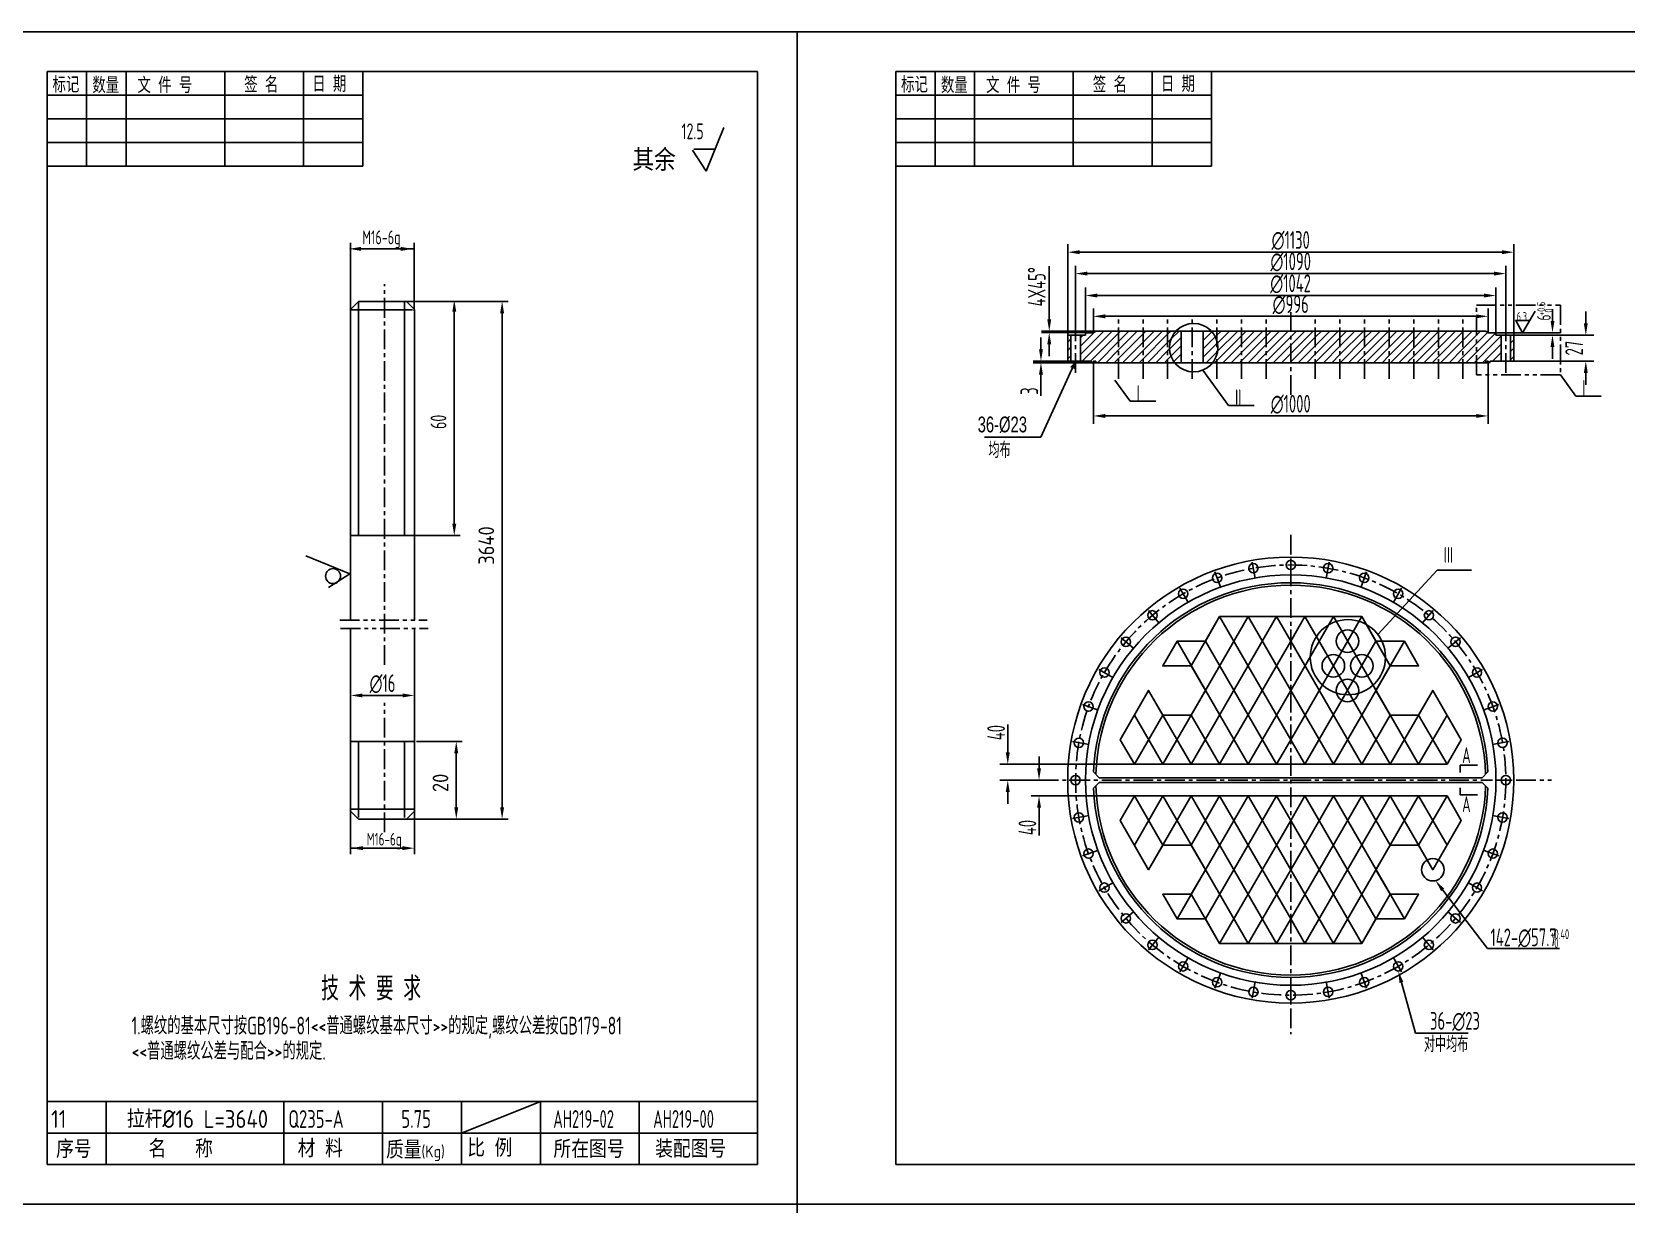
# Model space of a CAD drawing. Extents: x -1819 to 594, y -265 to 873.
# Drawn here: x -1498.8 to -1094.9, y 303.5 to 600.5 of the extents above; entities that cross this region are included whole.
import ezdxf
from ezdxf.enums import TextEntityAlignment as Align

# ---------------------------------------------------------------- set-up
doc = ezdxf.new("R2010")
doc.units = 0
doc.header["$LTSCALE"] = 2
doc.header["$MEASUREMENT"] = 0
doc.linetypes.add('CENTERX2', pattern=[4, 2.5, -0.5, 0.5, -0.5])
doc.linetypes.add('PHANTOMX2', pattern=[5, 2.5, -0.5, 0.5, -0.5, 0.5, -0.5])
doc.layers.get('0').update_dxf_attribs({"linetype": 'CONTINUOUS'})
doc.layers.get('DEFPOINTS').update_dxf_attribs({"linetype": 'CONTINUOUS'})
for name, color, linetype in [('16CEN', 6, 'CENTERX2'), ('16CON', 4, 'CONTINUOUS'), ('16CON2', 3, 'CONTINUOUS'), ('16DIM', 3, 'CONTINUOUS'), ('16TXT', 3, 'CONTINUOUS'), ('PHANTOMX2', 3, 'PHANTOMX2'), ('SUR', 220, 'CONTINUOUS')]:
    doc.layers.add(name, color=color, linetype=linetype)
doc.styles.add('GREEKC', font='greekc.shx', dxfattribs={"width": 0.7, "bigfont": 'hztxt2.shx'})
doc.styles.add('HZ', font='ascii.shx', dxfattribs={"width": 0.7, "bigfont": 'hztxt2.shx'})
doc.styles.get("Standard").update_dxf_attribs({"font": 'ascii.shx', "width": 0.75})
doc.dimstyles.get("Standard").update_dxf_attribs({"dimtxt": 4.5, "dimasz": 3, "dimexe": 2, "dimexo": 0.0625, "dimgap": 0.7, "dimtad": 1, "dimdec": 4, "dimzin": 0, "dimtxsty": 'HZ', "dimcen": 0.09, "dimazin": 3, "dimtfac": 1, "dimtdec": 4, "dimtofl": 0, "dimtmove": 0, "dimatfit": 3, "dimtolj": 1, "dimtzin": 0})

# ---------------------------------------------------------------- blocks, each defined once
blk = doc.blocks.new('*D242')
at = {"color": 0, "linetype": 'BYBLOCK'}
for p, q in [((-361.41, 846.41), (-361.41, 852.49)), ((-261.41, 846.41), (-261.41, 852.49)), ((-358.41, 850.49), (-264.41, 850.49)), ((-932.01, 186.91), (-932.01, 200.41)), ((-950.1, 183.91), (-930.01, 183.91)), ((-947.91, 181.79), (-930.01, 181.79)), ((-932.01, 178.79), (-932.01, 175.79))]:
    blk.add_line(p, q, dxfattribs=at)
for points in [[(-358.41, 850.99), (-358.41, 849.99), (-361.41, 850.49)], [(-264.41, 850.99), (-264.41, 849.99), (-261.41, 850.49)], [(-932.51, 186.91), (-931.51, 186.91), (-932.01, 183.91)], [(-932.51, 178.79), (-931.51, 178.79), (-932.01, 181.79)]]:
    blk.add_solid(points, dxfattribs=at)
at = {"layer": 'DEFPOINTS', "color": 0, "linetype": 'BYBLOCK'}
for p in [(-261.41, 850.49), (-361.41, 846.34), (-261.41, 846.34), (-950.16, 183.91), (-947.98, 181.79), (-932.01, 183.91)]:
    blk.add_point(p, dxfattribs=at)
at = {"color": 0, "linetype": 'BYBLOCK', "insert": (-311.41, 853.44), "char_height": 4.5, "attachment_point": 5, "style": 'HZ'}
blk.add_mtext('\\A1;∅996', dxfattribs=at)
at = {"color": 0, "linetype": 'BYBLOCK', "insert": (-935.18, 195.16), "char_height": 4.5, "attachment_point": 5, "rotation": 90, "style": 'HZ'}
blk.add_mtext('\\A1;4X45°', dxfattribs=at)
blk = doc.blocks.new('*D241')
at = {"color": 0, "linetype": 'BYBLOCK'}
for p, q in [((-363.41, 846.41), (-363.41, 857.76)), ((-259.46, 846.41), (-259.46, 857.76)), ((-360.41, 855.76), (-262.46, 855.76)), ((-743.35, 68.98), (-766.4, 68.98)), ((-764.4, 65.98), (-764.4, 59.98)), ((-743.28, 56.98), (-766.4, 56.98))]:
    blk.add_line(p, q, dxfattribs=at)
for points in [[(-360.41, 856.26), (-360.41, 855.26), (-363.41, 855.76)], [(-262.46, 856.26), (-262.46, 855.26), (-259.46, 855.76)], [(-764.9, 65.98), (-763.9, 65.98), (-764.4, 68.98)], [(-764.9, 59.98), (-763.9, 59.98), (-764.4, 56.98)]]:
    blk.add_solid(points, dxfattribs=at)
at = {"layer": 'DEFPOINTS', "color": 0, "linetype": 'BYBLOCK'}
for p in [(-259.46, 855.76), (-363.41, 846.34), (-259.46, 846.34), (-743.29, 68.98), (-764.4, 56.98), (-743.22, 56.98)]:
    blk.add_point(p, dxfattribs=at)
at = {"color": 0, "linetype": 'BYBLOCK', "insert": (-311.44, 858.71), "char_height": 4.5, "attachment_point": 5, "style": 'HZ'}
blk.add_mtext('\\A1;∅1042', dxfattribs=at)
at = {"color": 0, "linetype": 'BYBLOCK', "insert": (-767.35, 62.98), "char_height": 4.5, "attachment_point": 5, "rotation": 90, "style": 'HZ'}
blk.add_mtext('\\A1;90', dxfattribs=at)
blk = doc.blocks.new('*D240')
at = {"color": 0, "linetype": 'BYBLOCK'}
for p, q in [((-365.91, 847.84), (-365.91, 863.32)), ((-362.91, 861.32), (-259.91, 861.32)), ((-256.91, 847.7), (-256.91, 863.32)), ((-735.41, 117.36), (-776.31, 117.36)), ((-774.31, 114.36), (-774.31, 59.98)), ((-754.61, 56.98), (-776.31, 56.98))]:
    blk.add_line(p, q, dxfattribs=at)
for points in [[(-362.91, 861.82), (-362.91, 860.82), (-365.91, 861.32)], [(-259.91, 861.82), (-259.91, 860.82), (-256.91, 861.32)], [(-774.81, 114.36), (-773.81, 114.36), (-774.31, 117.36)], [(-774.81, 59.98), (-773.81, 59.98), (-774.31, 56.98)]]:
    blk.add_solid(points, dxfattribs=at)
at = {"layer": 'DEFPOINTS', "color": 0, "linetype": 'BYBLOCK'}
for p in [(-256.91, 861.32), (-365.91, 847.78), (-256.91, 847.64), (-735.35, 117.36), (-774.31, 56.98), (-754.55, 56.98)]:
    blk.add_point(p, dxfattribs=at)
at = {"color": 0, "linetype": 'BYBLOCK', "insert": (-311.41, 864.27), "char_height": 4.5, "attachment_point": 5, "style": 'HZ'}
blk.add_mtext('\\A1;∅1090', dxfattribs=at)
at = {"color": 0, "linetype": 'BYBLOCK', "insert": (-777.26, 87.17), "char_height": 4.5, "attachment_point": 5, "rotation": 90, "style": 'HZ'}
blk.add_mtext('\\A1;320', dxfattribs=at)
blk = doc.blocks.new('*D239')
at = {"color": 0, "linetype": 'BYBLOCK'}
for p, q in [((-367.91, 845.81), (-367.91, 868.74)), ((-254.91, 845.81), (-254.91, 868.74)), ((-364.91, 866.74), (-257.91, 866.74)), ((-593.4, 455.74), (-593.4, 434.33)), ((-493.4, 455.74), (-493.4, 434.33)), ((-590.4, 436.33), (-496.4, 436.33))]:
    blk.add_line(p, q, dxfattribs=at)
for points in [[(-364.91, 867.24), (-364.91, 866.24), (-367.91, 866.74)], [(-257.91, 867.24), (-257.91, 866.24), (-254.91, 866.74)], [(-590.4, 436.83), (-590.4, 435.83), (-593.4, 436.33)], [(-496.4, 436.83), (-496.4, 435.83), (-493.4, 436.33)]]:
    blk.add_solid(points, dxfattribs=at)
at = {"layer": 'DEFPOINTS', "color": 0, "linetype": 'BYBLOCK'}
for p in [(-254.91, 866.74), (-367.91, 845.74), (-254.91, 845.74), (-593.4, 455.8), (-493.4, 455.8), (-493.4, 436.33)]:
    blk.add_point(p, dxfattribs=at)
at = {"color": 0, "linetype": 'BYBLOCK', "char_height": 4.5, "attachment_point": 5, "style": 'HZ'}
for s, insert in [('\\A1;∅1130', (-311.41, 869.69)), ('\\A1;1000', (-543.4, 439.28))]:
    blk.add_mtext(s, dxfattribs=dict(at, insert=insert))
blk = doc.blocks.new('*D243')
at = {"color": 0, "linetype": 'BYBLOCK'}
for p, q in [((-361.41, 838.68), (-361.41, 823.25)), ((-261.41, 838.68), (-261.41, 823.25)), ((-358.41, 825.25), (-264.41, 825.25)), ((-931.15, 470.72), (-931.15, 484.22)), ((-950.07, 467.72), (-929.15, 467.72)), ((-933.38, 465.62), (-929.15, 465.62)), ((-931.15, 462.62), (-931.15, 459.62))]:
    blk.add_line(p, q, dxfattribs=at)
for points in [[(-358.41, 825.75), (-358.41, 824.75), (-361.41, 825.25)], [(-264.41, 825.75), (-264.41, 824.75), (-261.41, 825.25)], [(-931.65, 470.72), (-930.65, 470.72), (-931.15, 467.72)], [(-931.65, 462.62), (-930.65, 462.62), (-931.15, 465.62)]]:
    blk.add_solid(points, dxfattribs=at)
at = {"layer": 'DEFPOINTS', "color": 0, "linetype": 'BYBLOCK'}
for p in [(-361.41, 838.74), (-261.41, 838.74), (-261.41, 825.25), (-950.13, 467.72), (-933.44, 465.62), (-931.15, 467.72)]:
    blk.add_point(p, dxfattribs=at)
at = {"color": 0, "linetype": 'BYBLOCK', "insert": (-311.41, 828.2), "char_height": 4.5, "attachment_point": 5, "style": 'HZ'}
blk.add_mtext('\\A1;∅1000', dxfattribs=at)
at = {"color": 0, "linetype": 'BYBLOCK', "insert": (-934.33, 478.97), "char_height": 4.5, "attachment_point": 5, "rotation": 90, "style": 'HZ'}
blk.add_mtext('\\A1;4X45°', dxfattribs=at)
blk = doc.blocks.new('*D235')
at = {"color": 0, "linetype": 'BYBLOCK'}
for p, q in [((-383.1, 739.99), (-383.1, 747.04)), ((-351.07, 736.99), (-385.1, 736.99)), ((-374.57, 732.99), (-385.1, 732.99)), ((-383.1, 729.99), (-383.1, 726.99))]:
    blk.add_line(p, q, dxfattribs=at)
for points in [[(-383.6, 739.99), (-382.6, 739.99), (-383.1, 736.99)], [(-383.6, 729.99), (-382.6, 729.99), (-383.1, 732.99)]]:
    blk.add_solid(points, dxfattribs=at)
at = {"layer": 'DEFPOINTS', "color": 0, "linetype": 'BYBLOCK'}
for p in [(-383.1, 736.99), (-351.01, 736.99), (-374.51, 732.99)]:
    blk.add_point(p, dxfattribs=at)
at = {"color": 0, "linetype": 'BYBLOCK', "insert": (-386.05, 745.02), "char_height": 4.5, "attachment_point": 5, "rotation": 90, "style": 'HZ'}
blk.add_mtext('\\A1;40', dxfattribs=at)
blk = doc.blocks.new('*D236')
at = {"color": 0, "linetype": 'BYBLOCK'}
for p, q in [((-375.17, 735.99), (-375.17, 738.99)), ((-372.69, 732.99), (-377.17, 732.99)), ((-351.07, 728.99), (-377.17, 728.99)), ((-375.17, 725.99), (-375.17, 718.94))]:
    blk.add_line(p, q, dxfattribs=at)
for points in [[(-375.67, 735.99), (-374.67, 735.99), (-375.17, 732.99)], [(-375.67, 725.99), (-374.67, 725.99), (-375.17, 728.99)]]:
    blk.add_solid(points, dxfattribs=at)
at = {"layer": 'DEFPOINTS', "color": 0, "linetype": 'BYBLOCK'}
for p in [(-372.62, 732.99), (-375.17, 728.99), (-351.01, 728.99)]:
    blk.add_point(p, dxfattribs=at)
at = {"color": 0, "linetype": 'BYBLOCK', "insert": (-378.12, 720.97), "char_height": 4.5, "attachment_point": 5, "rotation": 90, "style": 'HZ'}
blk.add_mtext('\\A1;40', dxfattribs=at)
blk = doc.blocks.new('*D244')
at = {"color": 0, "linetype": 'BYBLOCK'}
for p, q in [((-372.59, 849.74), (-372.59, 863.24)), ((-360.87, 846.74), (-374.59, 846.74)), ((-363.47, 846.41), (-374.59, 846.41)), ((-372.59, 843.41), (-372.59, 840.41))]:
    blk.add_line(p, q, dxfattribs=at)
for points in [[(-373.09, 849.74), (-372.09, 849.74), (-372.59, 846.74)], [(-373.09, 843.41), (-372.09, 843.41), (-372.59, 846.41)]]:
    blk.add_solid(points, dxfattribs=at)
at = {"layer": 'DEFPOINTS', "color": 0, "linetype": 'BYBLOCK'}
for p in [(-372.59, 846.74), (-363.41, 846.41), (-360.81, 846.74)]:
    blk.add_point(p, dxfattribs=at)
at = {"color": 0, "linetype": 'BYBLOCK', "insert": (-375.76, 857.99), "char_height": 4.5, "attachment_point": 5, "rotation": 90, "style": 'HZ'}
blk.add_mtext('\\A1;4X45°', dxfattribs=at)
blk = doc.blocks.new('*D246')
at = {"color": 0, "linetype": 'BYBLOCK'}
for p, q in [((-374.69, 842.14), (-374.69, 845.14)), ((-367.97, 839.14), (-376.69, 839.14)), ((-361.87, 838.74), (-376.69, 838.74)), ((-374.69, 835.74), (-374.69, 830.34))]:
    blk.add_line(p, q, dxfattribs=at)
for points in [[(-375.19, 842.14), (-374.19, 842.14), (-374.69, 839.14)], [(-375.19, 835.74), (-374.19, 835.74), (-374.69, 838.74)]]:
    blk.add_solid(points, dxfattribs=at)
at = {"layer": 'DEFPOINTS', "color": 0, "linetype": 'BYBLOCK'}
for p in [(-374.69, 838.74), (-367.91, 839.14), (-361.81, 838.74)]:
    blk.add_point(p, dxfattribs=at)
at = {"color": 0, "linetype": 'BYBLOCK', "insert": (-377.64, 831.54), "char_height": 4.5, "attachment_point": 5, "rotation": 90, "style": 'HZ'}
blk.add_mtext('\\A1;3', dxfattribs=at)
blk = doc.blocks.new('*D247')
at = {"color": 0, "linetype": 'BYBLOCK'}
for p, q in [((-236.65, 848.74), (-236.65, 851.74)), ((-243.69, 845.74), (-234.65, 845.74)), ((-254.85, 839.14), (-234.65, 839.14)), ((-236.65, 836.14), (-236.65, 833.14))]:
    blk.add_line(p, q, dxfattribs=at)
for points in [[(-237.15, 848.74), (-236.15, 848.74), (-236.65, 845.74)], [(-237.15, 836.14), (-236.15, 836.14), (-236.65, 839.14)]]:
    blk.add_solid(points, dxfattribs=at)
at = {"layer": 'DEFPOINTS', "color": 0, "linetype": 'BYBLOCK'}
for p in [(-243.75, 845.74), (-236.65, 845.74), (-254.91, 839.14)]:
    blk.add_point(p, dxfattribs=at)
at = {"color": 0, "linetype": 'BYBLOCK', "insert": (-239.6, 842.44), "char_height": 4.5, "attachment_point": 5, "rotation": 90, "style": 'HZ'}
blk.add_mtext('\\A1;27', dxfattribs=at)
blk = doc.blocks.new('*D245')
at = {"color": 0, "linetype": 'BYBLOCK'}
for p, q in [((-245.09, 849.34), (-245.09, 852.34)), ((-259.4, 846.34), (-243.09, 846.34)), ((-254.85, 845.74), (-243.09, 845.74)), ((-245.09, 842.74), (-245.09, 839.74))]:
    blk.add_line(p, q, dxfattribs=at)
for points in [[(-245.59, 849.34), (-244.59, 849.34), (-245.09, 846.34)], [(-245.59, 842.74), (-244.59, 842.74), (-245.09, 845.74)]]:
    blk.add_solid(points, dxfattribs=at)
at = {"layer": 'DEFPOINTS', "color": 0, "linetype": 'BYBLOCK'}
for p in [(-259.46, 846.34), (-254.91, 845.74), (-245.09, 846.34)]:
    blk.add_point(p, dxfattribs=at)
blk = doc.blocks.new('*D264')
at = {"color": 0, "linetype": 'BYBLOCK'}
for p, q in [((-549.59, 1051.23), (-549.59, 1053.44)), ((-546.59, 1051.44), (-536.43, 1051.44)), ((-533.43, 1051.16), (-533.43, 1053.44))]:
    blk.add_line(p, q, dxfattribs=at)
for points in [[(-546.59, 1051.94), (-546.59, 1050.94), (-549.59, 1051.44)], [(-536.43, 1051.94), (-536.43, 1050.94), (-533.43, 1051.44)]]:
    blk.add_solid(points, dxfattribs=at)
at = {"layer": 'DEFPOINTS', "color": 0, "linetype": 'BYBLOCK'}
for p in [(-549.59, 1051.17), (-533.43, 1051.44), (-533.43, 1051.1)]:
    blk.add_point(p, dxfattribs=at)
at = {"color": 0, "linetype": 'BYBLOCK', "insert": (-541.51, 1054.39), "char_height": 4.5, "attachment_point": 5, "style": 'HZ'}
blk.add_mtext('\\A1;∅16', dxfattribs=at)

msp = doc.modelspace()

# ---------------------------------------------------------------- linework, layer by layer
for p, q in [((-1314.95884, 590.51154), (-1314.95884, 313.51154)), ((-1279.95884, 590.51154), (-894.45884, 590.51154)), ((-1279.95884, 590.51154), (-1279.95884, 313.51154)), ((-1494.95884, 313.51154), (-1314.95884, 313.51154)), ((-1279.95884, 313.51154), (-894.45884, 313.51154))]:
    msp.add_line(p, q)
msp.add_lwpolyline([(-1494.95884, 590.51154), (-1314.95884, 590.51154)])
at = {"layer": '16CEN'}
for p, q in [((-1409.46797, 440.10359), (-1409.46797, 536.55505)), ((-1179.87431, 508.53617), (-1179.87431, 530.14369)), ((-1234.37431, 514.13966), (-1234.37431, 526.52814)), ((-1223.51931, 512.59923), (-1223.51931, 528.00495)), ((-1217.28431, 512.59923), (-1217.28431, 528.00495)), ((-1211.04931, 512.59923), (-1211.04931, 528.00495)), ((-1204.81431, 512.59923), (-1204.81431, 528.00495)), ((-1198.57931, 512.59923), (-1198.57931, 528.00495)), ((-1192.34431, 512.59923), (-1192.34431, 528.00495)), ((-1186.10931, 512.59923), (-1186.10931, 528.00495)), ((-1173.63931, 512.59923), (-1173.63931, 528.00495)), ((-1167.40431, 512.59923), (-1167.40431, 528.00495)), ((-1161.16931, 512.59923), (-1161.16931, 528.00495)), ((-1154.93431, 512.59923), (-1154.93431, 528.00495)), ((-1148.69931, 512.59923), (-1148.69931, 528.00495)), ((-1142.46431, 512.59923), (-1142.46431, 528.00495)), ((-1142.46431, 512.59923), (-1142.46431, 528.00495)), ((-1136.22931, 512.59923), (-1136.22931, 528.00495)), ((-1125.37431, 514.13966), (-1125.37431, 526.52814)), ((-1179.87431, 473.05996), (-1179.87431, 346.59293)), ((-1188.87717, 462.00337), (-1189.6168, 466.198)), ((-1179.87431, 462.79102), (-1179.87431, 467.05036)), ((-1170.87145, 462.00337), (-1170.13183, 466.198)), ((-1197.60648, 459.66436), (-1199.06326, 463.66683)), ((-1162.14214, 459.66436), (-1160.68536, 463.66683)), ((-1205.79701, 455.84505), (-1207.92668, 459.53375)), ((-1153.95162, 455.84505), (-1151.82194, 459.53375)), ((-1213.19989, 450.6615), (-1215.93774, 453.92435)), ((-1146.54874, 450.6615), (-1143.81088, 453.92435)), ((-1219.59019, 444.2712), (-1222.85304, 447.00905)), ((-1140.15844, 444.2712), (-1136.89559, 447.00905)), ((-1224.77374, 436.86832), (-1228.46244, 438.99799)), ((-1134.97488, 436.86832), (-1131.28618, 438.99799)), ((-1409.46797, 397.74812), (-1409.46797, 430.52267)), ((-1228.59305, 428.67779), (-1232.59552, 430.13457)), ((-1131.15558, 428.67779), (-1127.1531, 430.13457)), ((-1230.93206, 419.94848), (-1235.12669, 420.68811)), ((-1128.81657, 419.94848), (-1124.62193, 420.68811)), ((-1243.72456, 410.94562), (-1128.76611, 410.94562)), ((-1231.71971, 410.94562), (-1235.97905, 410.94562)), ((-1128.02892, 410.94562), (-1123.76958, 410.94562)), ((-1122.7457, 410.94562), (-1113.78371, 410.94562)), ((-1230.93206, 401.94277), (-1235.12669, 401.20314)), ((-1128.81657, 401.94277), (-1124.62193, 401.20314)), ((-1228.59305, 393.21345), (-1232.59552, 391.75667)), ((-1131.15558, 393.21345), (-1127.1531, 391.75667)), ((-1224.77374, 385.02293), (-1228.46244, 382.89325)), ((-1134.97488, 385.02293), (-1131.28618, 382.89325)), ((-1219.59019, 377.62005), (-1222.85304, 374.88219)), ((-1140.15844, 377.62005), (-1136.89559, 374.88219)), ((-1213.19989, 371.22975), (-1215.93774, 367.9669)), ((-1146.54874, 371.22975), (-1143.81088, 367.9669)), ((-1205.79701, 366.04619), (-1207.92668, 362.3575)), ((-1153.95162, 366.04619), (-1151.82194, 362.3575)), ((-1197.60648, 362.22689), (-1199.06326, 358.22442)), ((-1188.87717, 359.88788), (-1189.6168, 355.69324)), ((-1170.87145, 359.88788), (-1170.13183, 355.69324)), ((-1162.14214, 362.22689), (-1160.68536, 358.22442)), ((-1179.87431, 359.10023), (-1179.87431, 354.84089))]:
    msp.add_line(p, q, dxfattribs=at)
msp.add_circle((-1179.87431, 410.94562), 54.5, dxfattribs=at)
at = {"layer": '16CON', "color": 4}
for p, q in [((-1418.05313, 530.20491), (-1416.05313, 532.20491)), ((-1418.05313, 451.50158), (-1418.05313, 530.20491)), ((-1418.05313, 530.0612), (-1402.39784, 530.0612)), ((-1416.05313, 532.20491), (-1409.97298, 532.20491)), ((-1403.89283, 532.20491), (-1409.97298, 532.20491)), ((-1401.89283, 530.20491), (-1403.89283, 532.20491)), ((-1401.89283, 451.50158), (-1401.89283, 530.20491)), ((-1418.05313, 472.89548), (-1401.89283, 472.89548)), ((-1418.05313, 403.08104), (-1418.05313, 449.35414)), ((-1401.89283, 403.08104), (-1401.89283, 449.35414)), ((-1418.05313, 420.73176), (-1401.89283, 420.73176)), ((-1418.05313, 403.58204), (-1401.89283, 403.58204)), ((-1416.05313, 401.08104), (-1418.05313, 403.08104)), ((-1409.97298, 401.08104), (-1416.05313, 401.08104)), ((-1403.89283, 401.08104), (-1401.89283, 403.08104))]:
    msp.add_line(p, q, dxfattribs=at)
at = {"layer": '16CON'}
for p, q in [((-1236.37431, 517.09598), (-1236.37431, 523.69598)), ((-1235.57431, 517.09598), (-1235.57431, 523.69598)), ((-1233.17431, 517.09598), (-1233.17431, 523.69598)), ((-1229.27431, 524.69598), (-1179.87431, 524.69598)), ((-1207.61431, 516.69598), (-1207.61431, 524.69598)), ((-1202.01431, 516.69598), (-1202.01431, 524.69598)), ((-1130.47431, 524.69598), (-1179.87431, 524.69598)), ((-1126.57431, 517.09598), (-1126.57431, 523.69598)), ((-1124.17431, 517.09598), (-1124.17431, 523.69598)), ((-1123.37431, 517.09598), (-1123.37431, 523.69598)), ((-1236.37431, 517.09598), (-1230.38526, 517.09598)), ((-1229.87431, 517.09598), (-1229.27431, 517.09598)), ((-1229.27431, 516.69598), (-1229.27431, 517.09598)), ((-1130.47431, 516.69598), (-1130.47431, 517.09598)), ((-1129.87431, 517.09598), (-1130.47431, 517.09598)), ((-1123.37431, 517.09598), (-1129.36337, 517.09598)), ((-1230.27431, 516.69598), (-1179.87431, 516.69598)), ((-1129.47431, 516.69598), (-1179.87431, 516.69598)), ((-1228.37431, 411.54562), (-1131.37431, 411.54562)), ((-1228.37431, 410.34562), (-1131.37431, 410.34562))]:
    msp.add_line(p, q, dxfattribs=at)
for points in [[(-1494.95884, 313.51154), (-1494.95884, 590.51154)], [(-1236.37431, 523.69598), (-1231.87431, 523.69598), (-1231.87431, 524.29598), (-1229.87431, 524.29598), (-1229.27431, 524.69598)], [(-1123.37431, 523.69598), (-1127.87431, 523.69598), (-1127.87431, 524.29598), (-1129.87431, 524.29598), (-1130.47431, 524.69598)], [(-1229.87431, 516.69598), (-1229.87431, 517.09598)], [(-1129.87431, 516.69598), (-1129.87431, 517.09598)], [(-1179.87431, 414.94562), (-1219.47431, 414.94562), (-1223.07431, 421.18101), (-1215.87431, 433.65177), (-1212.27431, 427.41639), (-1205.07431, 427.41639), (-1201.47431, 433.65177), (-1205.07431, 439.88716), (-1212.27431, 439.88716), (-1208.67431, 446.12254), (-1201.47431, 446.12254), (-1197.87431, 452.35792), (-1179.87431, 452.35792)], [(-1179.87431, 414.94562), (-1140.27431, 414.94562), (-1136.67431, 421.18101), (-1143.87431, 433.65177), (-1147.47431, 427.41639), (-1154.67431, 427.41639), (-1158.27431, 433.65177), (-1154.67431, 439.88716), (-1147.47431, 439.88716), (-1151.07431, 446.12254), (-1158.27431, 446.12254), (-1161.87431, 452.35792), (-1179.87431, 452.35792)], [(-1228.37431, 411.54562), (-1229.83196, 413.00327)], [(-1131.37431, 411.54562), (-1129.91667, 413.00327)], [(-1228.37431, 410.34562), (-1229.83196, 408.88798)], [(-1131.37431, 410.34562), (-1129.91667, 408.88798)], [(-1179.87431, 406.94562), (-1219.47431, 406.94562), (-1223.07431, 400.71024), (-1215.87431, 388.23947), (-1212.27431, 394.47486), (-1205.07431, 394.47486), (-1201.47431, 388.23947), (-1205.07431, 382.00409), (-1212.27431, 382.00409), (-1208.67431, 375.76871), (-1201.47431, 375.76871), (-1197.87431, 369.53333), (-1179.87431, 369.53333)], [(-1179.87431, 406.94562), (-1140.27431, 406.94562), (-1136.67431, 400.71024), (-1143.87431, 388.23947), (-1147.47431, 394.47486), (-1154.67431, 394.47486), (-1158.27431, 388.23947), (-1154.67431, 382.00409), (-1147.47431, 382.00409), (-1151.07431, 375.76871), (-1158.27431, 375.76871), (-1161.87431, 369.53333), (-1179.87431, 369.53333)]]:
    msp.add_lwpolyline(points, dxfattribs=at)
for centre, radius in [((-1179.87431, 410.94562), 56.5), ((-1189.33814, 464.61765), 1.18022), ((-1179.87431, 465.44562), 1.18022), ((-1170.41049, 464.61765), 1.18022), ((-1179.87431, 410.94562), 52), ((-1198.51441, 462.15887), 1.18022), ((-1161.23422, 462.15887), 1.18022), ((-1207.12431, 458.14401), 1.18022), ((-1152.62431, 458.14401), 1.18022), ((-1214.90624, 452.69505), 1.18022), ((-1144.84239, 452.69505), 1.18022), ((-1165.47431, 446.12254), 2.85), ((-1221.62374, 445.97755), 1.18022), ((-1138.12489, 445.97755), 1.18022), ((-1169.07431, 439.88716), 2.85), ((-1161.87431, 439.88716), 2.85), ((-1227.0727, 438.19562), 1.18022), ((-1165.47431, 433.65177), 2.85), ((-1132.67593, 438.19562), 1.18022), ((-1231.08756, 429.58572), 1.18022), ((-1128.66107, 429.58572), 1.18022), ((-1233.54634, 420.40945), 1.18022), ((-1126.20229, 420.40945), 1.18022), ((-1234.37431, 410.94562), 1.18022), ((-1125.37431, 410.94562), 1.18022), ((-1233.54634, 401.4818), 1.18022), ((-1126.20229, 401.4818), 1.18022), ((-1231.08756, 392.30553), 1.18022), ((-1128.66107, 392.30553), 1.18022), ((-1143.87431, 388.23947), 2.85), ((-1227.0727, 383.69562), 1.18022), ((-1132.67593, 383.69562), 1.18022), ((-1221.62374, 375.9137), 1.18022), ((-1138.12489, 375.9137), 1.18022), ((-1214.90624, 369.1962), 1.18022), ((-1144.84239, 369.1962), 1.18022), ((-1207.12431, 363.74724), 1.18022), ((-1152.62431, 363.74724), 1.18022), ((-1198.51441, 359.73238), 1.18022), ((-1161.23422, 359.73238), 1.18022), ((-1189.33814, 357.2736), 1.18022), ((-1179.87431, 356.44562), 1.18022), ((-1170.41049, 357.2736), 1.18022)]:
    msp.add_circle(centre, radius, dxfattribs=at)
for centre, radius, start, end in [((-1231.4958, 516.57257), 1.22771, 5.7690486, 25.2348226), ((-1128.25282, 516.57257), 1.22771, 154.7651774, 174.2309514), ((-1179.87431, 410.94562), 50, 2.3585514, 177.6414486), ((-1179.87431, 410.94562), 49.4, 1.7143602, 178.2856398), ((-1179.87431, 410.94562), 50, 182.3585514, 357.6414486), ((-1179.87431, 410.94562), 49.4, 181.7143602, 358.2856398)]:
    msp.add_arc(centre, radius, start, end, dxfattribs=at)
at = {"layer": '16CON2'}
for p, q in [((-1725.45884, 600.51154), (-884.45884, 600.51154)), ((-1418.09126, 529.13206), (-1418.09126, 547.0365)), ((-1415.38793, 545.5365), (-1401.93095, 545.5365)), ((-1405.33314, 545.5365), (-1408.33314, 545.5365)), ((-1401.93095, 529.84663), (-1401.93095, 547.0365)), ((-1416.0331, 472.89548), (-1416.0331, 532.20491)), ((-1405.93792, 532.23182), (-1378.17241, 532.23182)), ((-1404.41788, 472.89548), (-1404.41788, 532.20491)), ((-1391.79264, 475.89548), (-1391.79264, 529.91949)), ((-1379.67241, 404.08104), (-1379.67241, 529.5622)), ((-1236.37431, 521.91333), (-1235.57431, 522.71333)), ((-1233.17431, 518.74937), (-1227.22771, 524.69598)), ((-1233.17431, 520.87069), (-1229.49845, 524.54655)), ((-1233.17431, 522.99201), (-1232.47035, 523.69598)), ((-1232.70638, 517.09598), (-1225.10638, 524.69598)), ((-1231.87431, 524.29201), (-1231.87035, 524.29598)), ((-1230.58506, 517.09598), (-1223.51931, 524.16173)), ((-1228.86374, 516.69598), (-1223.51931, 522.04041)), ((-1223.51931, 524.16173), (-1222.98506, 524.69598)), ((-1223.51931, 519.91909), (-1218.74242, 524.69598)), ((-1223.51931, 522.04041), (-1220.86374, 524.69598)), ((-1223.51931, 517.79777), (-1217.28431, 524.03277)), ((-1222.49978, 516.69598), (-1217.28431, 521.91145)), ((-1217.28431, 524.03277), (-1216.6211, 524.69598)), ((-1217.28431, 519.79013), (-1212.37846, 524.69598)), ((-1217.28431, 521.91145), (-1214.49978, 524.69598)), ((-1217.28431, 517.66881), (-1211.04931, 523.90381)), ((-1216.13582, 516.69598), (-1211.04931, 521.78249)), ((-1211.04931, 523.90381), (-1210.25714, 524.69598)), ((-1211.04931, 521.78249), (-1210.21257, 522.61923)), ((-1210.57984, 520.13064), (-1207.61431, 523.09617)), ((-1210.21257, 522.61923), (-1208.13582, 524.69598)), ((-1202.01431, 524.45353), (-1201.77186, 524.69598)), ((-1202.01431, 522.33221), (-1199.82861, 524.51792)), ((-1202.01431, 520.21089), (-1198.9781, 523.2471)), ((-1202.01431, 518.08957), (-1198.57931, 521.52457)), ((-1199.82861, 524.51792), (-1199.65054, 524.69598)), ((-1198.9781, 523.2471), (-1198.57931, 523.64589)), ((-1198.57931, 523.64589), (-1197.52922, 524.69598)), ((-1198.57931, 517.28193), (-1192.34431, 523.51693)), ((-1198.43948, 521.6644), (-1195.4079, 524.69598)), ((-1198.39587, 519.58669), (-1193.28658, 524.69598)), ((-1197.04394, 516.69598), (-1192.34431, 521.39561)), ((-1192.34431, 523.51693), (-1191.16526, 524.69598)), ((-1192.34431, 519.27429), (-1186.92262, 524.69598)), ((-1192.34431, 521.39561), (-1189.04394, 524.69598)), ((-1192.34431, 517.15297), (-1186.10931, 523.38797)), ((-1190.67998, 516.69598), (-1186.10931, 521.26664)), ((-1186.10931, 519.14532), (-1180.55866, 524.69598)), ((-1186.10931, 523.38797), (-1184.8013, 524.69598)), ((-1186.10931, 521.26664), (-1182.67998, 524.69598)), ((-1186.10931, 517.024), (-1179.87431, 523.259)), ((-1184.31602, 516.69598), (-1179.87431, 521.13768)), ((-1179.87431, 523.259), (-1178.43734, 524.69598)), ((-1179.87431, 519.01636), (-1174.1947, 524.69598)), ((-1179.87431, 521.13768), (-1176.31602, 524.69598)), ((-1179.87431, 516.89504), (-1173.63931, 523.13004)), ((-1173.63931, 523.13004), (-1172.07338, 524.69598)), ((-1173.63931, 518.8874), (-1167.83074, 524.69598)), ((-1173.63931, 521.00872), (-1169.95206, 524.69598)), ((-1173.63931, 516.76608), (-1167.40431, 523.00108)), ((-1167.40431, 523.00108), (-1165.70942, 524.69598)), ((-1167.40431, 518.75844), (-1161.46677, 524.69598)), ((-1167.40431, 520.87976), (-1163.58809, 524.69598)), ((-1167.34545, 516.69598), (-1161.16931, 522.87212)), ((-1161.16931, 522.87212), (-1159.34545, 524.69598)), ((-1161.16931, 518.62948), (-1155.10281, 524.69598)), ((-1161.16931, 520.7508), (-1157.22413, 524.69598)), ((-1160.98149, 516.69598), (-1154.93431, 522.74316)), ((-1154.93431, 522.74316), (-1152.98149, 524.69598)), ((-1154.93431, 518.50052), (-1148.73885, 524.69598)), ((-1154.93431, 520.62184), (-1150.86017, 524.69598)), ((-1154.61753, 516.69598), (-1148.69931, 522.6142)), ((-1150.37489, 516.69598), (-1142.46431, 524.60656)), ((-1148.69931, 520.49288), (-1144.49621, 524.69598)), ((-1148.69931, 522.6142), (-1146.61753, 524.69598)), ((-1148.25357, 516.69598), (-1142.46431, 522.48524)), ((-1142.46431, 520.36392), (-1138.13225, 524.69598)), ((-1142.46431, 524.60656), (-1142.37489, 524.69598)), ((-1142.46431, 522.48524), (-1140.25357, 524.69598)), ((-1142.46431, 518.2426), (-1136.22931, 524.4776)), ((-1141.88961, 516.69598), (-1136.22931, 522.35628)), ((-1136.22931, 524.4776), (-1136.01093, 524.69598)), ((-1136.22931, 520.23496), (-1131.76829, 524.69598)), ((-1136.22931, 522.35628), (-1133.88961, 524.69598)), ((-1136.22931, 518.11364), (-1129.97791, 524.36504)), ((-1135.52565, 516.69598), (-1127.92565, 524.29598)), ((-1133.40433, 516.69598), (-1126.57431, 523.526)), ((-1131.28301, 516.69598), (-1126.57431, 521.40468)), ((-1124.17431, 521.68335), (-1123.37431, 522.48335)), ((-1234.37431, 517.09598), (-1243.18905, 497.85309)), ((-1236.37431, 519.79201), (-1235.57431, 520.59201)), ((-1236.37431, 517.67069), (-1235.57431, 518.47069)), ((-1226.74242, 516.69598), (-1223.51931, 519.91909)), ((-1224.6211, 516.69598), (-1223.51931, 517.79777)), ((-1220.37846, 516.69598), (-1217.28431, 519.79013)), ((-1218.25714, 516.69598), (-1217.28431, 517.66881)), ((-1214.0145, 516.69598), (-1211.04931, 519.66117)), ((-1211.89318, 516.69598), (-1211.04931, 517.53985)), ((-1211.04931, 519.66117), (-1210.57984, 520.13064)), ((-1211.04931, 517.53985), (-1210.21212, 518.37705)), ((-1210.21212, 518.37705), (-1207.61431, 520.97485)), ((-1209.48367, 516.98417), (-1207.61431, 518.85353)), ((-1201.28658, 516.69598), (-1198.57931, 519.40325)), ((-1199.16526, 516.69598), (-1198.57931, 517.28193)), ((-1194.92262, 516.69598), (-1192.34431, 519.27429)), ((-1192.8013, 516.69598), (-1192.34431, 517.15297)), ((-1188.55866, 516.69598), (-1186.10931, 519.14532)), ((-1186.43734, 516.69598), (-1186.10931, 517.024)), ((-1182.1947, 516.69598), (-1179.87431, 519.01636)), ((-1177.95206, 516.69598), (-1173.63931, 521.00872)), ((-1175.83074, 516.69598), (-1173.63931, 518.8874)), ((-1171.58809, 516.69598), (-1167.40431, 520.87976)), ((-1169.46677, 516.69598), (-1167.40431, 518.75844)), ((-1165.22413, 516.69598), (-1161.16931, 520.7508)), ((-1163.10281, 516.69598), (-1161.16931, 518.62948)), ((-1158.86017, 516.69598), (-1154.93431, 520.62184)), ((-1156.73885, 516.69598), (-1154.93431, 518.50052)), ((-1152.49621, 516.69598), (-1148.69931, 520.49288)), ((-1150.37489, 516.69598), (-1149.49931, 517.57156)), ((-1146.13225, 516.69598), (-1142.46431, 520.36392)), ((-1144.01093, 516.69598), (-1142.46431, 518.2426)), ((-1139.76829, 516.69598), (-1136.22931, 520.23496)), ((-1137.64697, 516.69598), (-1136.22931, 518.11364)), ((-1128.76169, 517.09598), (-1126.57431, 519.28335)), ((-1126.64037, 517.09598), (-1126.57431, 517.16203)), ((-1124.17431, 519.56203), (-1123.37431, 520.36203)), ((-1124.17431, 517.44071), (-1123.37431, 518.24071)), ((-1209.77186, 516.69598), (-1209.48367, 516.98417)), ((-1207.65054, 516.69598), (-1207.61431, 516.73221)), ((-1195.61905, 505.88161), (-1202.11559, 514.83273)), ((-1180.07338, 516.69598), (-1179.87431, 516.89504)), ((-1173.70942, 516.69598), (-1173.63931, 516.76608)), ((-1107.66576, 508.23641), (-1111.55439, 513.59429)), ((-1220.54438, 506.95193), (-1224.43301, 512.30981)), ((-1220.54438, 506.95193), (-1214.05665, 506.95193)), ((-1195.61905, 505.88161), (-1189.13132, 505.88161)), ((-1107.66576, 508.23641), (-1101.17803, 508.23641)), ((-1243.18905, 497.85309), (-1257.44785, 497.85309)), ((-1402.40285, 472.89548), (-1390.29264, 472.89548)), ((-1418.29248, 463.22556), (-1429.42598, 467.75466)), ((-1423.66989, 459.73593), (-1418.29248, 463.22556)), ((-1157.78284, 447.82234), (-1142.746, 464.15093)), ((-1142.746, 464.15093), (-1134.09491, 464.15093)), ((-1212.27431, 414.94562), (-1190.67431, 452.35792)), ((-1205.07431, 414.94562), (-1183.47431, 452.35792)), ((-1205.07431, 439.88716), (-1197.87431, 452.35792)), ((-1179.87431, 421.18101), (-1197.87431, 452.35792)), ((-1179.87431, 433.65177), (-1190.67431, 452.35792)), ((-1179.87431, 446.12254), (-1183.47431, 452.35792)), ((-1179.87431, 421.18101), (-1161.87431, 452.35792)), ((-1179.87431, 433.65177), (-1169.07431, 452.35792)), ((-1179.87431, 446.12254), (-1176.27431, 452.35792)), ((-1154.67431, 414.94562), (-1176.27431, 452.35792)), ((-1147.47431, 414.94562), (-1169.07431, 452.35792)), ((-1154.67431, 439.88716), (-1161.87431, 452.35792)), ((-1212.27431, 439.88716), (-1208.67431, 446.12254)), ((-1190.67431, 414.94562), (-1208.67431, 446.12254)), ((-1183.47431, 414.94562), (-1201.47431, 446.12254)), ((-1197.87431, 414.94562), (-1179.87431, 446.12254)), ((-1161.87431, 414.94562), (-1179.87431, 446.12254)), ((-1176.27431, 414.94562), (-1158.27431, 446.12254)), ((-1169.07431, 414.94562), (-1151.07431, 446.12254)), ((-1147.47431, 439.88716), (-1151.07431, 446.12254)), ((-1401.89283, 439.81062), (-1401.89283, 440.81062)), ((-1223.07431, 421.18101), (-1215.87431, 433.65177)), ((-1205.07431, 414.94562), (-1215.87431, 433.65177)), ((-1190.67431, 414.94562), (-1179.87431, 433.65177)), ((-1169.07431, 414.94562), (-1179.87431, 433.65177)), ((-1154.67431, 414.94562), (-1143.87431, 433.65177)), ((-1136.67431, 421.18101), (-1143.87431, 433.65177)), ((-1219.47431, 414.94562), (-1212.27431, 427.41639)), ((-1212.27431, 414.94562), (-1219.47431, 427.41639)), ((-1197.87431, 414.94562), (-1205.07431, 427.41639)), ((-1161.87431, 414.94562), (-1154.67431, 427.41639)), ((-1140.27431, 414.94562), (-1147.47431, 427.41639)), ((-1147.47431, 414.94562), (-1140.27431, 427.41639)), ((-1416.0331, 401.43833), (-1416.0331, 420.73176)), ((-1404.41788, 401.43833), (-1404.41788, 420.73176)), ((-1401.39283, 420.73176), (-1389.78763, 420.73176)), ((-1219.47431, 414.94562), (-1223.07431, 421.18101)), ((-1183.47431, 414.94562), (-1179.87431, 421.18101)), ((-1176.27431, 414.94562), (-1179.87431, 421.18101)), ((-1140.27431, 414.94562), (-1136.67431, 421.18101)), ((-1391.28763, 404.08104), (-1391.28763, 417.73176)), ((-1418.09126, 404.51119), (-1418.09126, 392.19688)), ((-1219.47431, 406.94562), (-1223.07431, 400.71024)), ((-1219.47431, 406.94562), (-1212.27431, 394.47486)), ((-1212.27431, 406.94562), (-1219.47431, 394.47486)), ((-1205.07431, 406.94562), (-1215.87431, 388.23947)), ((-1212.27431, 406.94562), (-1190.67431, 369.53333)), ((-1190.67431, 406.94562), (-1208.67431, 375.76871)), ((-1205.07431, 406.94562), (-1183.47431, 369.53333)), ((-1197.87431, 406.94562), (-1205.07431, 394.47486)), ((-1183.47431, 406.94562), (-1201.47431, 375.76871)), ((-1197.87431, 406.94562), (-1179.87431, 375.76871)), ((-1190.67431, 406.94562), (-1179.87431, 388.23947)), ((-1183.47431, 406.94562), (-1179.87431, 400.71024)), ((-1161.87431, 406.94562), (-1179.87431, 375.76871)), ((-1176.27431, 406.94562), (-1179.87431, 400.71024)), ((-1169.07431, 406.94562), (-1179.87431, 388.23947)), ((-1176.27431, 406.94562), (-1158.27431, 375.76871)), ((-1154.67431, 406.94562), (-1176.27431, 369.53333)), ((-1169.07431, 406.94562), (-1151.07431, 375.76871)), ((-1147.47431, 406.94562), (-1169.07431, 369.53333)), ((-1161.87431, 406.94562), (-1154.67431, 394.47486)), ((-1154.67431, 406.94562), (-1143.87431, 388.23947)), ((-1140.27431, 406.94562), (-1147.47431, 394.47486)), ((-1147.47431, 406.94562), (-1140.27431, 394.47486)), ((-1140.27431, 406.94562), (-1136.67431, 400.71024)), ((-1404.42289, 401.08104), (-1378.17241, 401.08104)), ((-1403.91788, 401.08104), (-1389.78763, 401.08104)), ((-1401.89283, 403.79661), (-1401.89283, 392.19688)), ((-1223.07431, 400.71024), (-1215.87431, 388.23947)), ((-1179.87431, 400.71024), (-1197.87431, 369.53333)), ((-1179.87431, 400.71024), (-1161.87431, 369.53333)), ((-1136.67431, 400.71024), (-1143.87431, 388.23947)), ((-1404.91135, 393.69688), (-1418.09126, 393.69688)), ((-1179.87431, 388.23947), (-1190.67431, 369.53333)), ((-1179.87431, 388.23947), (-1169.07431, 369.53333)), ((-1205.07431, 382.00409), (-1197.87431, 369.53333)), ((-1154.67431, 382.00409), (-1161.87431, 369.53333)), ((-1147.47431, 382.00409), (-1151.07431, 375.76871)), ((-1141.35096, 383.09325), (-1130.04189, 368.28669)), ((-1179.87431, 375.76871), (-1183.47431, 369.53333)), ((-1179.87431, 375.76871), (-1176.27431, 369.53333)), ((-1130.04189, 368.28669), (-1127.04189, 368.28669)), ((-1127.04189, 368.28669), (-1111.79189, 368.28669)), ((-1151.82287, 359.67526), (-1148.27786, 346.83779)), ((-1148.27786, 346.83779), (-1145.27786, 346.83779)), ((-1145.27786, 346.83779), (-1134.87786, 346.83779)), ((-1494.95884, 329.51154), (-1314.95884, 329.51154)), ((-1389.95884, 321.51154), (-1369.95884, 329.51154)), ((-1725.45884, 303.51154), (-1304.95884, 303.51154)), ((-1304.95884, 303.51154), (-884.45884, 303.51154))]:
    msp.add_line(p, q, dxfattribs=at)
msp.add_lwpolyline([(-1235.1812, 515.33451, 1.2, 0, 0), (-1234.37431, 517.09598, 0, 0, 0)], format="xyseb", dxfattribs=at)
for points in [[(-1136.91257, 412.88306), (-1136.91257, 414.69564), (-1135.61107, 414.69564), (-1132.53481, 414.69564)], [(-1136.91257, 409.00819), (-1136.91257, 407.1956), (-1135.61107, 407.1956), (-1132.53481, 407.1956)]]:
    msp.add_lwpolyline(points, dxfattribs=at)
for centre, radius in [((-1204.45928, 520.49876), 6.13162), ((-1422.51181, 462.62002), 1.89591), ((-1165.38608, 442.08281), 9.52636)]:
    msp.add_circle(centre, radius, dxfattribs=at)
for points in [[(-1415.38793, 546.0365), (-1415.38793, 545.0365), (-1418.38793, 545.5365)], [(-1405.33314, 546.0365), (-1405.33314, 545.0365), (-1402.33314, 545.5365)], [(-1391.29264, 529.58911), (-1392.29264, 529.58911), (-1391.79264, 532.58911)], [(-1379.17241, 529.23182), (-1380.17241, 529.23182), (-1379.67241, 532.23182)], [(-1391.29264, 475.89548), (-1392.29264, 475.89548), (-1391.79264, 472.89548)], [(-1390.78763, 417.73176), (-1391.78763, 417.73176), (-1391.28763, 420.73176)], [(-1390.78763, 404.08104), (-1391.78763, 404.08104), (-1391.28763, 401.08104)], [(-1379.17241, 404.08104), (-1380.17241, 404.08104), (-1379.67241, 401.08104)], [(-1414.92802, 394.19688), (-1414.92802, 393.19688), (-1417.92802, 393.69688)], [(-1404.91135, 394.19688), (-1404.91135, 393.19688), (-1401.91135, 393.69688)], [(-1141.74831, 382.78976), (-1140.9536, 383.39675), (-1143.17192, 385.47738)], [(-1152.30484, 359.54217), (-1151.34091, 359.80835), (-1152.62142, 362.56703)]]:
    msp.add_solid(points, dxfattribs=at)
at = {"layer": '16TXT'}
for p, q in [((-1304.95884, 600.51154), (-1304.95884, 6.51154)), ((-1494.95884, 566.51154), (-1494.95884, 590.51154)), ((-1484.95884, 566.51154), (-1484.95884, 590.51154)), ((-1474.95884, 566.51154), (-1474.95884, 590.51154)), ((-1449.95884, 566.51154), (-1449.95884, 590.51154)), ((-1429.95884, 566.51154), (-1429.95884, 590.51154)), ((-1414.95884, 566.51154), (-1414.95884, 590.51154)), ((-1279.95884, 566.51154), (-1279.95884, 590.51154)), ((-1269.95884, 566.51154), (-1269.95884, 590.51154)), ((-1259.95884, 566.51154), (-1259.95884, 590.51154)), ((-1234.95884, 566.51154), (-1234.95884, 590.51154)), ((-1214.95884, 566.51154), (-1214.95884, 590.51154)), ((-1199.95884, 566.51154), (-1199.95884, 590.51154)), ((-1494.95884, 584.51154), (-1414.95884, 584.51154)), ((-1279.95884, 584.51154), (-1199.95884, 584.51154)), ((-1494.95884, 578.51154), (-1414.95884, 578.51154)), ((-1279.95884, 578.51154), (-1199.95884, 578.51154)), ((-1327.98578, 565.19011), (-1323.45668, 576.3236)), ((-1494.95884, 572.51154), (-1414.95884, 572.51154)), ((-1331.47541, 570.56751), (-1327.98578, 565.19011)), ((-1331.13796, 570.82179), (-1325.83586, 570.82179)), ((-1279.95884, 572.51154), (-1199.95884, 572.51154)), ((-1494.95884, 566.51154), (-1414.95884, 566.51154)), ((-1279.95884, 566.51154), (-1199.95884, 566.51154)), ((-1494.95884, 313.51154), (-1494.95884, 329.51154)), ((-1479.95884, 313.51154), (-1479.95884, 329.51154)), ((-1434.95884, 313.51154), (-1434.95884, 329.51154)), ((-1409.95884, 313.51154), (-1409.95884, 329.51154)), ((-1389.95884, 313.51154), (-1389.95884, 329.51154)), ((-1369.95884, 313.51154), (-1369.95884, 329.51154)), ((-1344.95884, 313.51154), (-1344.95884, 329.51154)), ((-1494.95884, 321.51154), (-1314.95884, 321.51154)), ((-1314.95884, 313.51154), (-1494.95884, 313.51154))]:
    msp.add_line(p, q, dxfattribs=at)
at = {"layer": '16TXT', "color": 3}
msp.add_lwpolyline([(-1119.22204, 527.39722), (-1122.86322, 527.39722), (-1121.13845, 524.29598), (-1117.95022, 529.76379)], dxfattribs=at)
at = {"layer": 'PHANTOMX2'}
for p, q in [((-1420.8127, 451.50158), (-1398.63564, 451.50158)), ((-1420.57926, 449.35414), (-1398.4022, 449.35414))]:
    msp.add_line(p, q, dxfattribs=at)
msp.add_lwpolyline([(-1132.81825, 531.27454), (-1111.55439, 531.27454), (-1111.55439, 513.59429), (-1132.81825, 513.59429), (-1132.81825, 531.27454)], close=True, dxfattribs=at)
at = {"layer": 'SUR'}
msp.add_line((-1409.97298, 401.08104), (-1403.89283, 401.08104), dxfattribs=at)

# ---------------------------------------------------------------- texts
at = {"layer": '16CON2'}
for s, height, style, width, p in [('M16-6g', 3.5, 'HZ', 0.75, (-1415.08473, 546.69579)), ('I', 4, 'HZ', 0.7, (-1218.87961, 507.01516)), ('II', 4, 'HZ', 0.7, (-1193.95428, 505.94483)), ('I', 4, 'HZ', 0.7, (-1106.00099, 508.29964)), ('36-%%C23', 4, 'GREEKC', 0.7, (-1259.18281, 499.04771)), ('均布', 4, 'GREEKC', 0.7, (-1256.46515, 492.57152)), ('III', 4, 'HZ', 0.7, (-1141.08941, 465.98993)), ('A', 4, 'HZ', 0.7, (-1136.4393, 415.2867)), ('A', 4, 'HZ', 0.7, (-1136.4393, 402.83503)), ('M16-6g', 3.2, 'HZ', 0.75, (-1413.97809, 394.36715)), ('+0.40', 2.5, 'HZ', 0.7, (-1114.09533, 370.65513)), (' 0', 2.5, 'HZ', 0.7, (-1114.09533, 368.39991)), ('对中均布', 4, 'HZ', 0.7, (-1146.10616, 342.02659))]:
    msp.add_text(s, height=height, dxfattribs=dict(at, style=style, width=width)).set_placement(p)
at = {"layer": '16CON2', "style": 'HZ'}
for s, height, width, p in [('+0.5', 2, 0.7, (-1115.39621, 528.57435)), ('0', 2, 0.7, (-1113.49014, 529.38502)), ('60', 4, 0.75, (-1393.79264, 499.90748))]:
    msp.add_text(s, height=height, rotation=90, dxfattribs=dict(at, width=width)).set_placement(p)
at = {"layer": '16CON2'}
for s, p in [('3640', (-1381.67241, 465.48829)), ('20', (-1393.28763, 407.9064))]:
    msp.add_text(s, height=4, rotation=90, dxfattribs=at).set_placement(p)
at = {"layer": '16CON2', "char_height": 4.5, "attachment_point": 4, "style": 'HZ'}
for s, insert in [('\\A1;142-∅57.7', (-1129.26896, 370.95368)), ('\\A1;36-∅23', (-1144.57786, 349.78779))]:
    msp.add_mtext(s, dxfattribs=dict(at, insert=insert))
at = {"layer": '16DIM', "color": 3, "linetype": 'BYBLOCK', "insert": (-1115.72738, 528.13404), "char_height": 3.5, "attachment_point": 5, "rotation": 90, "style": 'HZ'}
msp.add_mtext('\\A1;6', dxfattribs=at)
at = {"layer": '16TXT', "style": 'HZ'}
for s, height, width, p in [('标记', 4, 0.85, (-1493.58453, 585.14231)), ('数量', 4, 0.85, (-1483.50625, 584.9896)), ('文 件 号', 4, 0.85, (-1472.05366, 584.9896)), ('签 名', 4, 0.85, (-1445.02545, 585.14231)), ('日 期', 4, 0.85, (-1427.77031, 585.29503)), ('标记', 4, 0.85, (-1278.58453, 585.14231)), ('数量', 4, 0.85, (-1268.50625, 584.9896)), ('文 件 号', 4, 0.85, (-1257.05366, 584.9896)), ('签 名', 4, 0.85, (-1230.02545, 585.14231)), ('日 期', 4, 0.85, (-1212.77031, 585.29503)), ('12.5', 4, 0.75, (-1334.23085, 573.31987)), ('技 术 要 求', 6, 0.75, (-1425.52169, 355.11176)), ('1.螺纹的基本尺寸按GB196-81<<普通螺纹基本尺寸>>的规定,螺纹公差按GB179-81', 4.5, 0.75, (-1473.54351, 346.48229)), ('<<普通螺纹公差与配合>>的规定.', 4.5, 0.75, (-1473.54351, 340.05997)), ('Q235-A', 4.5, 0.8, (-1433.82311, 322.82638)), ('5.75', 4.5, 0.8, (-1405.21634, 322.82638)), ('AH219-02', 4.5, 0.7, (-1366.70886, 322.82638)), ('AH219-00', 4.5, 0.7, (-1341.38836, 322.82638))]:
    msp.add_text(s, height=height, dxfattribs=dict(at, width=width)).set_placement(p)
msp.add_text('其余', height=5.499077, dxfattribs=at).set_placement((-1346.65276, 565.28583), (-1335.70043, 565.28583), align=Align.ALIGNED)
at = {"layer": '16TXT', "color": 3, "style": 'HZ', "width": 0.75}
msp.add_text('6.3', height=2.176379, dxfattribs=at).set_placement((-1122.61973, 527.33012))
at = {"layer": '16TXT', "style": 'HZ'}
for s, height, p in [('11', 4.5, (-1493.93398, 322.82638)), ('拉杆%%C16 L=3640', 4.5, (-1474.75359, 322.82638)), ('序号', 4.5, (-1492.66722, 315.19904)), ('名   称', 4.5, (-1469.26479, 315.30426)), ('材 料', 4.5, (-1431.46292, 315.36057)), ('质量', 4.5, (-1409.08188, 315.0043)), ('比 例', 4.5, (-1388.50625, 315.48737)), ('所在图号', 4.5, (-1366.65972, 315.19489)), ('装配图号', 4.5, (-1340.88572, 315.24958)), ('(Kg)', 3, (-1400.09544, 315.3436))]:
    msp.add_text(s, height=height, dxfattribs=at).set_placement(p)

# ---------------------------------------------------------------- dimensions: what is measured, and where the dimension line sits
at = {"layer": '16CON2'}
for base, p1, p2, text, picture, middle, set_off in [((-1123.37431, 544.69585), (-1236.37431, 523.69598), (-1123.37431, 523.69598), '%%C1130', '*D239', (-1179.87431, 547.64585), (-868.46296, -322.04728)), ((-1125.37431, 539.27771), (-1234.37431, 525.73235), (-1125.37431, 525.58977), '%%C1090', '*D240', (-1179.87431, 542.22771), (-868.46296, -322.04728)), ((-1127.92565, 533.71698), (-1231.87431, 524.29598), (-1127.92565, 524.29598), '%%C1042', '*D241', (-1179.89998, 536.66698), (-868.46296, -322.04728)), ((-1129.87431, 528.44142), (-1229.87431, 524.29598), (-1129.87431, 524.29598), '%%C996', '*D242', (-1179.87431, 531.39142), (-868.46296, -322.04728)), ((-1129.87431, 503.20428), (-1229.87431, 516.69598), (-1129.87431, 516.69598), '%%C1000', '*D243', (-1179.87431, 506.15428), (-868.46296, -322.04728)), ((-1401.89283, 432.39276), (-1418.05313, 432.11967), (-1401.89283, 432.0514), '%%C16', '*D264', (-1409.97298, 435.34276), (-868.46296, -619.04728))]:
    dim = msp.add_linear_dim(base=base, p1=p1, p2=p2, text=text, dimstyle='STANDARD', dxfattribs=at)
    dim.commit()
    dim.dimension.update_dxf_attribs({"geometry": picture, "text_midpoint": middle, "insert": set_off})
for base, p1, p2, text, picture, middle in [((-1241.0515, 524.69598), (-1231.87431, 524.35848), (-1229.27431, 524.69598), '4X45%%D', '*D244', (-1244.2265, 535.94598)), ((-1113.55371, 524.29598), (-1123.37431, 523.69598), (-1127.92565, 524.29598), ' ', '*D245', (-1113.55371, 523.99598)), ((-1105.10954, 523.69598), (-1123.37431, 517.09598), (-1112.21394, 523.69598), '27', '*D247', (-1108.05954, 520.39598)), ((-1243.15175, 516.69598), (-1236.37431, 517.09598), (-1230.27431, 516.69598), '3', '*D246', (-1246.10175, 509.49598)), ((-1251.56766, 414.94562), (-1242.97528, 410.94562), (-1219.47431, 414.94562), '40', '*D235', (-1254.51766, 422.97062)), ((-1243.63624, 406.94562), (-1241.08685, 410.94562), (-1219.47431, 406.94562), '40', '*D236', (-1246.58624, 398.92062))]:
    dim = msp.add_linear_dim(base=base, p1=p1, p2=p2, angle=90, text=text, dimstyle='STANDARD', dxfattribs=at)
    dim.commit()
    dim.dimension.update_dxf_attribs({"geometry": picture, "text_midpoint": middle, "insert": (-868.46296, -322.04728)})

doc.saveas('drawing.dxf')
